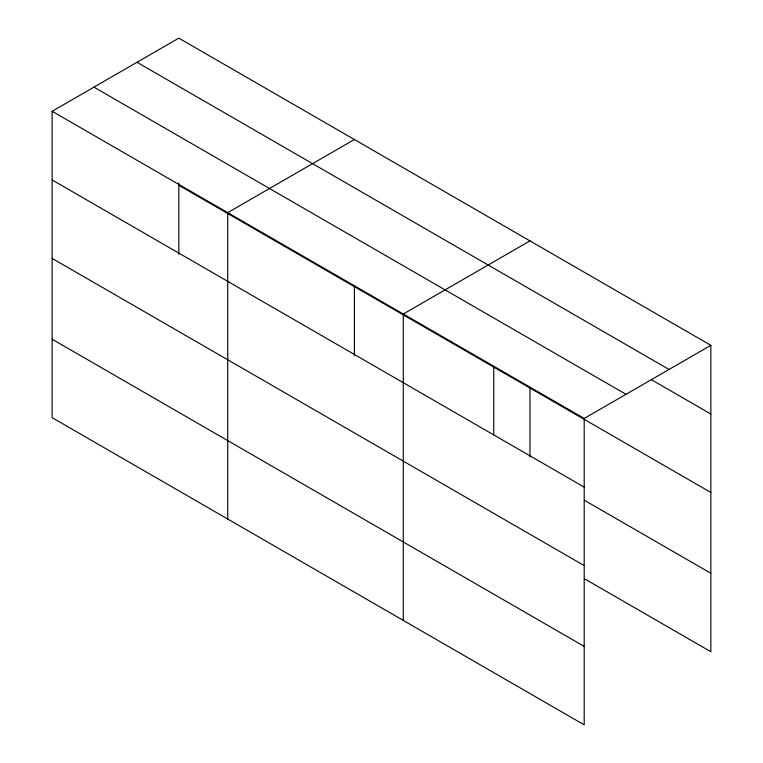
<?xml version="1.0" encoding="UTF-8"?>
<svg xmlns="http://www.w3.org/2000/svg" width="763" height="763" viewBox="0 0 763 763"><rect width="100%" height="100%" fill="white"/><g stroke="black" fill="none" stroke-linecap="round" stroke-linejoin="round"><path stroke-width="1.14" d="M52.151 111.274L584.191 418.448L584.191 724.85L52.151 417.676L52.151 111.274L178.809 38.15L710.849 345.324L710.849 651.726L584.429 578.736M354.385 139.515L227.727 212.639L227.727 519.05M529.961 240.879L403.293 314.013L403.293 620.414M584.191 418.448L710.849 345.324M137.016 62.28L669.056 369.454M651.24 379.592L710.849 414.013M93.944 87.144L625.984 394.318M178.809 185.285L710.849 492.459M52.151 179.973L584.191 487.137M584.429 500.29L710.849 573.28M52.151 258.409L584.191 565.583M52.151 339.239L584.191 646.404M529.961 388.024L529.961 456.951M493.747 366.23L493.747 434.92M354.385 286.65L354.385 355.587M178.809 182.91L178.809 254.222"/></g></svg>
